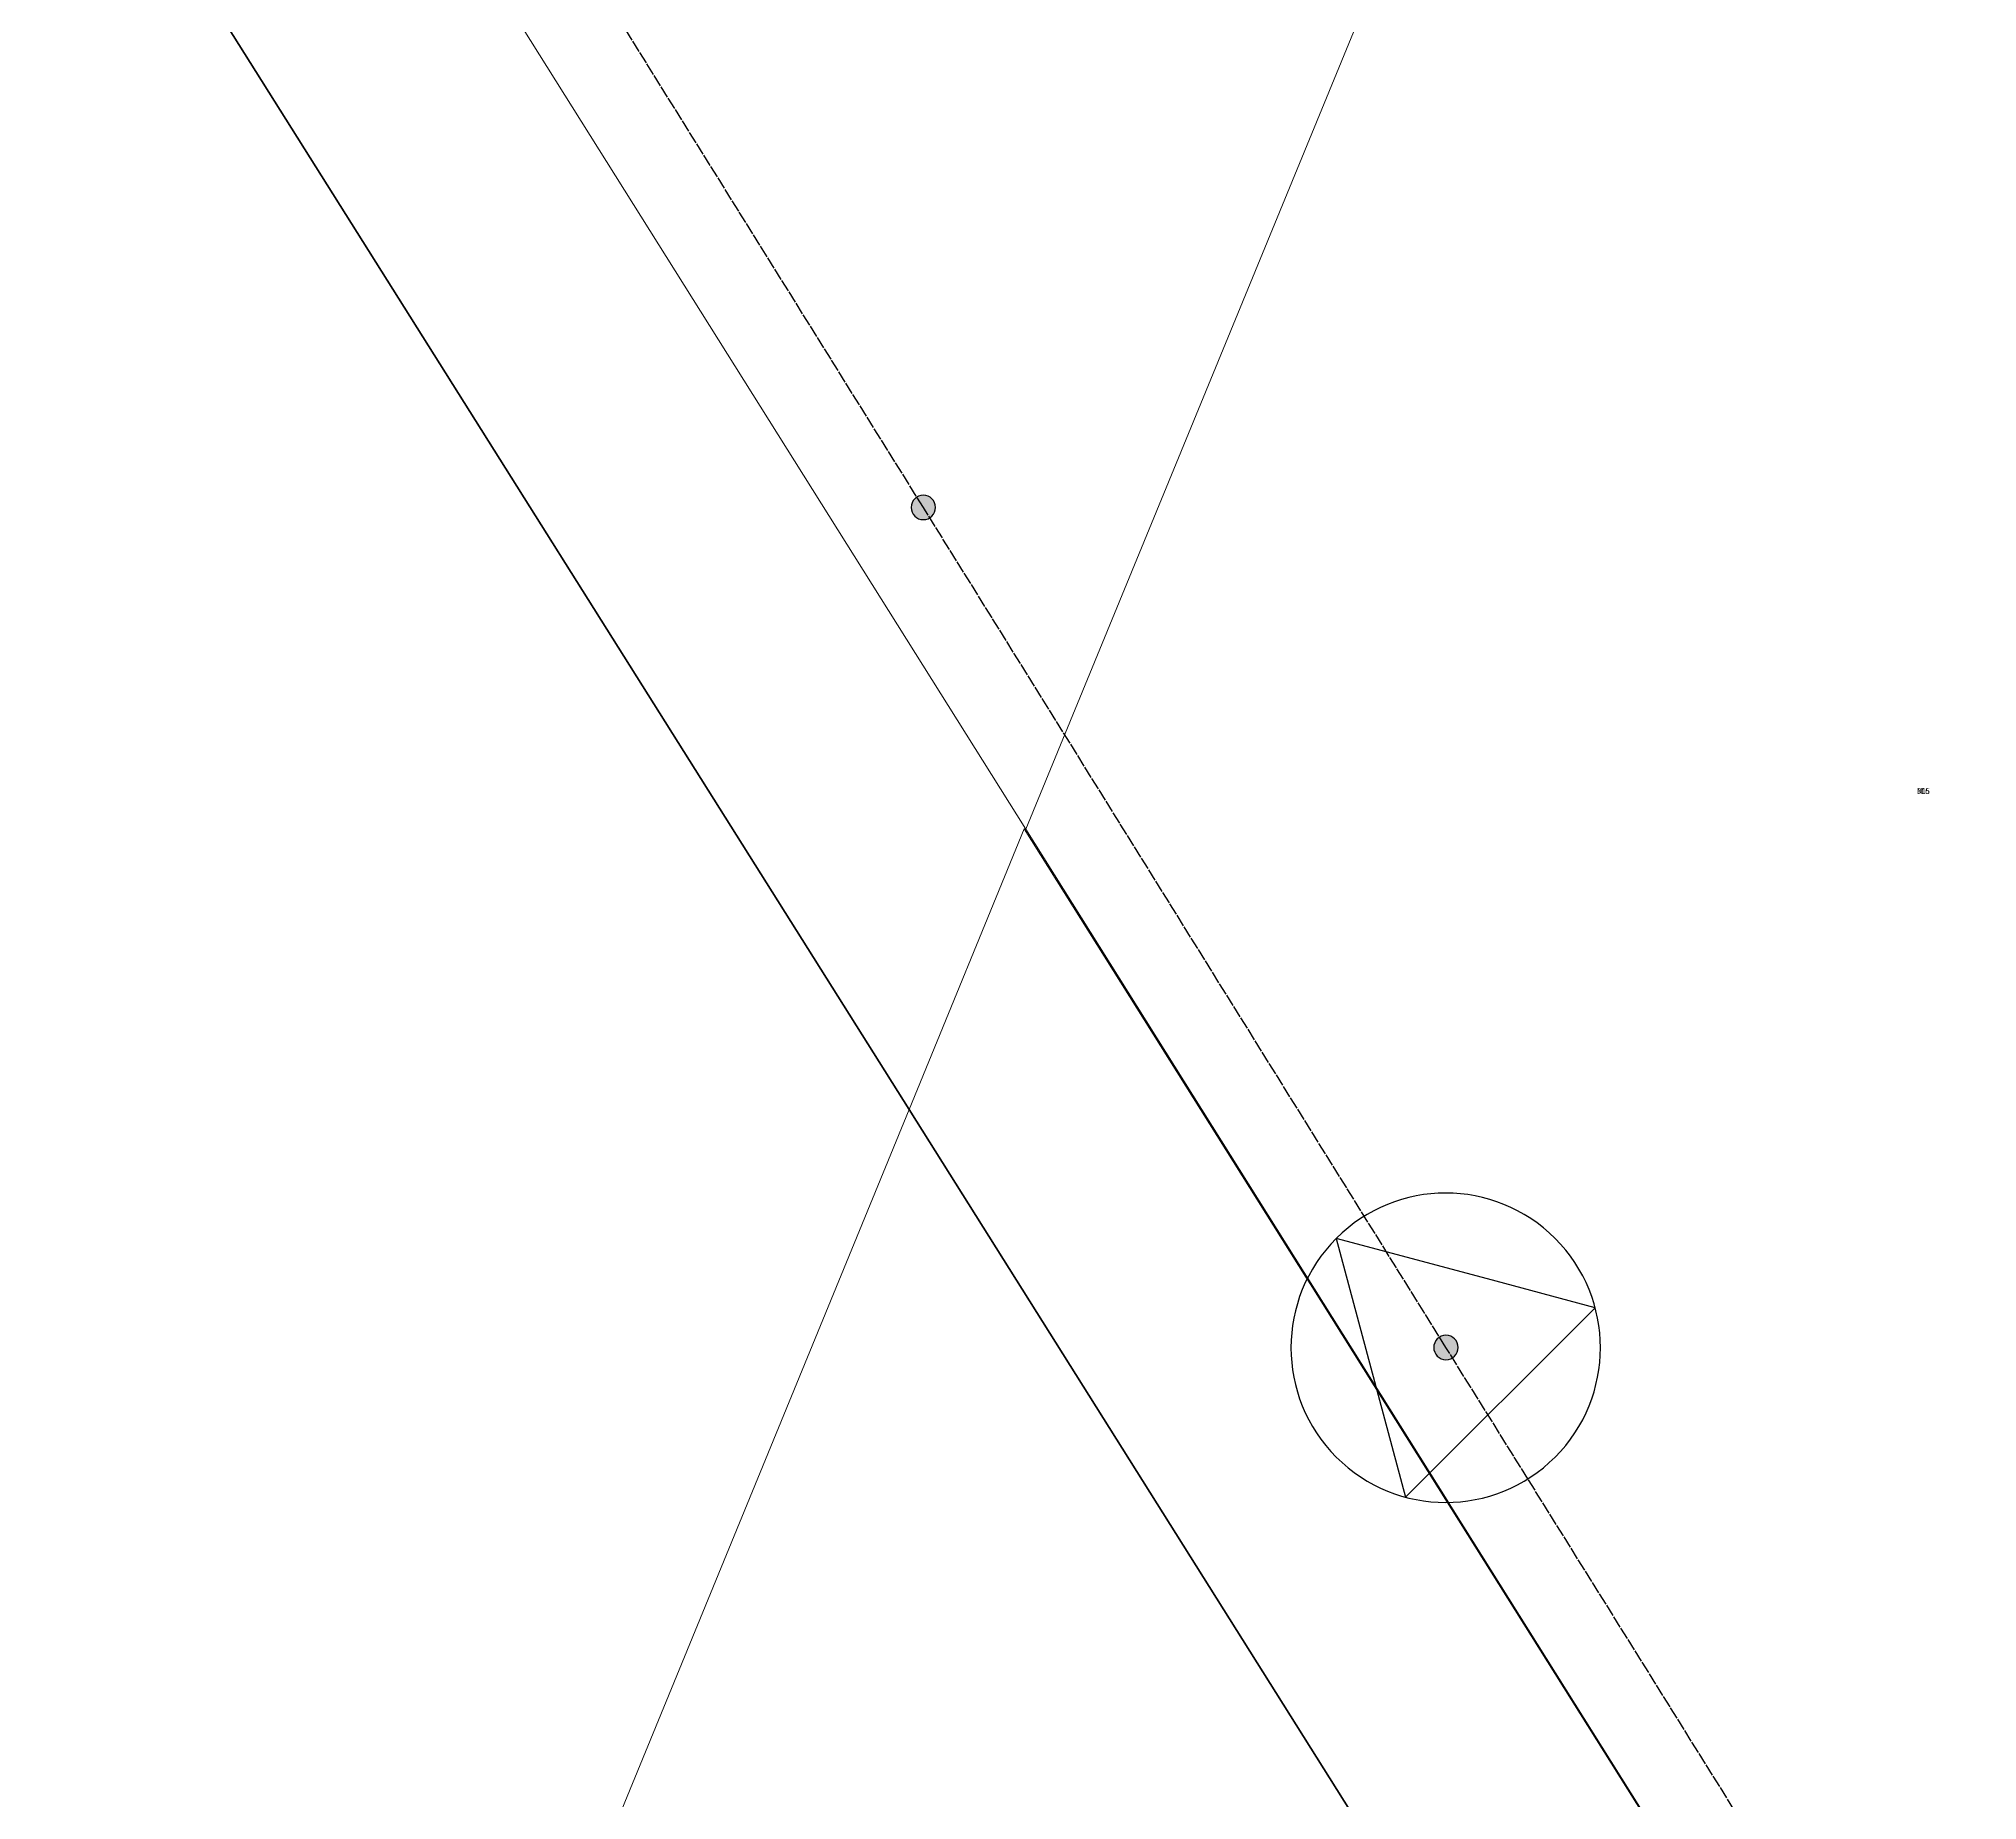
# Model space of a CAD drawing. Extents: x 294483 to 298733, y 6233899 to 6239242.
# Drawn here: x 297134.8 to 297293.6, y 6236921.4 to 6237065.7 of the extents above; entities that cross this region are included whole.
import ezdxf
from ezdxf.enums import TextEntityAlignment as Align

# ---------------------------------------------------------------- set-up
doc = ezdxf.new("R2010")
doc.units = 0
doc.linetypes.add('Cable Exist OH', pattern=[1, 1, 0])
doc.layers.add('Cadastre Land Parcels_SP_EXT', color=9, linetype='Continuous', lineweight=5)
doc.layers.add('Cadastre Roads_SP_EXT', color=94, linetype='Continuous', lineweight=15)
doc.layers.add('Mains_HV_EXT', color=1, linetype='Continuous', lineweight=25, true_color=0xff0000)
for name, color, linetype in [('Notes', 7, 'Continuous'), ('Sub_SP_TR_HV_LV_EXT', 7, 'Continuous'), ('SupportsOH_SP_TR_HV_LV_SL_EXT', 7, 'Continuous')]:
    doc.layers.add(name, color=color, linetype=linetype)
doc.styles.add('POLE_LABEL', font='arial.ttf')
doc.styles.get("Standard").update_dxf_attribs({"font": 'isocp.shx'})

# ---------------------------------------------------------------- blocks, each defined once
blk = doc.blocks.new('SUB_POLE_EXT')
blk.add_wipeout([(0, 4.224), (0.418, 4.203), (0.828, 4.142), (1.208, 4.048), (1.621, 3.901), (1.992, 3.725), (2.348, 3.511), (2.683, 3.262), (2.988, 2.986), (3.281, 2.661), (3.515, 2.342), (3.761, 1.922), (3.902, 1.616), (4.04, 1.232), (4.177, 0.629), (4.224, 0), (4.179, -0.612), (4.065, -1.149), (3.901, -1.619), (3.579, -2.243), (3.223, -2.73), (2.967, -3.007), (2.685, -3.261), (2.362, -3.502), (2.005, -3.718), (1.637, -3.894), (1.253, -4.034), (0.822, -4.143), (0.417, -4.203), (0.001, -4.224), (-0.414, -4.204), (-0.802, -4.147), (-1.206, -4.048), (-1.623, -3.9), (-1.986, -3.728), (-2.35, -3.51), (-2.682, -3.264), (-2.958, -3.015), (-3.233, -2.718), (-3.511, -2.349), (-3.715, -2.01), (-3.907, -1.604), (-4.046, -1.212), (-4.155, -0.759), (-4.222, -0.145), (-4.206, 0.387), (-4.142, 0.829), (-4.03, 1.265), (-3.896, 1.632), (-3.707, 2.025), (-3.499, 2.366), (-3.277, 2.665), (-2.985, 2.989), (-2.676, 3.269), (-2.329, 3.524), (-1.983, 3.729), (-1.631, 3.896), (-1.201, 4.05), (-0.777, 4.152), (-0.395, 4.205)])
blk.add_line((2.159, 0.484), (2.159, 0.484, 0))
blk.add_lwpolyline([(-4.224, 0, 1), (4.224, 0, 1)], format="xyb", close=True)
blk.add_lwpolyline([(2.139, 0.52), (0, 4.224), (-3.658, -2.112), (3.658, -2.112)], close=True)
for tag, height, flags, p in [('ASSET_NUM', 2.5, 8, (2, 2)), ('STREET_CODE', 0.2, 9, (1.5, 0)), ('CONSTRUCTED_VOLTAGE', 0.2, 9, (1.5, -0.2)), ('NO_PHASES', 0.2, 9, (1.5, -0.4)), ('OPERATING_VOLTAGE', 0.2, 9, (1.5, -0.6)), ('OPERATED_BY', 0.2, 9, (1.5, -0.8)), ('MAINTAINED_BY', 0.2, 9, (1.5, -1)), ('SECONDARY_VOLTAGE', 0.2, 9, (1.5, -1.6)), ('ORIENTATION', 0.2, 9, (1.5, -1.2)), ('OWNED_BY', 0.2, 9, (1.5, -1.4)), ('STATE', 0.2, 9, (1.5, -1.8)), ('SUBSTATION_TYPE', 0.2, 9, (1.5, -2)), ('USAGE', 0.2, 9, (1.5, -2.2)), ('LEGEND', 0.2, 9, (1.5, -2.4)), ('LOCATION', 0.2, 9, (1.5, -2.6)), ('STREETNAME', 0.2, 9, (1.5, -2.8)), ('SUBURB', 0.2, 9, (1.5, -3)), ('NOTES', 0.2, 9, (1.5, -3.2)), ('Z', 0.2, 1, (1.5, -3.4))]:
    blk.add_attdef(tag, text='', height=height, dxfattribs=dict(flags=flags)).set_placement(p, align=Align.MIDDLE_LEFT)
blk = doc.blocks.new('POLE_EXT')
blk.add_hatch(color=256).paths.add_polyline_path([(-1, 0, 1), (1, 0, 1)])
blk.add_lwpolyline([(-1, 0, 1), (1, 0, 1)], format="xyb", close=True)
for tag, height, flags, p in [('pNumber', 2.5, 8, (-17.84, 2.07)), ('OWNED_BY', 0.2, 9, (1.35, -0.4)), ('PARENT', 0.2, 9, (1.35, -0.6)), ('SPECIAL_USE', 0.2, 9, (1.35, -0.8)), ('STATE', 0.2, 9, (1.35, -1)), ('USAGE', 0.2, 9, (1.35, -1.2)), ('cLV', 0.2, 9, (1.35, -1.4)), ('hDepth', 0.2, 9, (1.35, -1.6)), ('hDia', 0.2, 9, (1.35, -1.8)), ('cHV', 0.2, 9, (1.35, -2)), ('LBRACKET', 0.2, 9, (1.35, -2.2)), ('LExisting', 0.2, 9, (1.35, -2.4)), ('LANTNUMBER', 0.2, 9, (1.35, -2.6)), ('LOther', 0.2, 9, (1.35, -2.8)), ('LRemove', 0.2, 9, (1.35, -3)), ('LEGEND', 0.2, 9, (1.35, -3.2)), ('cLinedev', 0.2, 9, (1.35, -3.4)), ('LOCATION', 0.2, 9, (1.35, -3.6)), ('pExisting', 0.2, 9, (1.35, -3.8)), ('PFNUMBER', 0.2, 9, (1.35, -4)), ('NEWPFNUMBER', 0.2, 9, (1.35, -4.2)), ('pFooting', 0.2, 9, (1.35, -4.4)), ('pNew', 0.2, 9, (1.35, -4.6)), ('pRelocate', 0.2, 9, (1.35, -5)), ('pRemove', 0.2, 9, (1.35, -5.2)), ('pReplace', 0.2, 9, (1.35, -5.4)), ('pStay', 0.2, 9, (1.35, -5.6)), ('pType', 0.2, 9, (1.35, -5.8)), ('cspan', 0.2, 9, (1.35, -6)), ('STREETNAME', 0.2, 9, (1.35, -6.2)), ('SUBURB', 0.2, 9, (1.35, -6.4)), ('NOTES', 0.2, 9, (1.35, -6.6)), ('MAINTAINED_BY', 0.2, 9, (1.36, -6.81)), ('OPERATED_BY', 0.2, 9, (1.36, -7.01))]:
    blk.add_attdef(tag, text='', height=height, dxfattribs=dict(flags=flags)).set_placement(p, align=Align.MIDDLE_LEFT)
at = {"style": 'POLE_LABEL'}
for tag, height, flags, p in [('ASSET_NUM', 2.5, 8, (2, 2)), ('STRUCTURE_PLANT_NUMBER', 0.2, 9, (1.35, 0.03)), ('STREET_CODE', 0.2, 9, (1.35, -0.2))]:
    blk.add_attdef(tag, text='', height=height, dxfattribs=dict(at, flags=flags)).set_placement(p, align=Align.MIDDLE_LEFT)
at = {"flags": 1}
blk.add_attdef('Z', (1.35, -7.33), '', height=0.2, dxfattribs=at)

msp = doc.modelspace()

# ---------------------------------------------------------------- linework, layer by layer
at = {"layer": 'Cadastre Land Parcels_SP_EXT', "linetype": 'Continuous'}
msp.add_lwpolyline([(297051.09834, 6237262.90568), (297215.64452, 6237000.94214), (297362.0554, 6237357.161)], dxfattribs=at)
at = {"layer": 'Mains_HV_EXT', "linetype": 'Cable Exist OH'}
msp.add_line((297207.23716, 6237027.31016), (297171.54427, 6237084.58656), dxfattribs=at)
at = {"layer": 'Notes', "lineweight": 70}
msp.add_line((297206.06814, 6236977.98996), (297121.17714, 6237112.91583), dxfattribs=at)
at = {"layer": 'Notes', "lineweight": 9}
for p, q in [((297215.50331, 6237000.97535), (297206.06814, 6236977.98996)), ((297206.06814, 6236977.98996), (296984.44632, 6236438.08875))]:
    msp.add_line(p, q, dxfattribs=at)

# ---------------------------------------------------------------- block references
at = {"layer": 'Sub_SP_TR_HV_LV_EXT', "xscale": 3, "yscale": 3, "zscale": 3, "rotation": 44.99999999999999}
msp.add_blockref('SUB_POLE_EXT', (297250.0222, 6236958.47632), dxfattribs=at)
at = {"layer": 'SupportsOH_SP_TR_HV_LV_SL_EXT', "zscale": 2}
msp.add_blockref('POLE_EXT', (297207.23716, 6237027.31018), dxfattribs=at)

# ---------------------------------------------------------------- texts
at = {"layer": 'Mains_HV_EXT'}
for s in ['9L5', 'N16']:
    msp.add_text(s, height=0.5, dxfattribs=at).set_placement((297288.63001, 6237003.84001))

# ---------------------------------------------------------------- next in the draw order: linework, layer by layer
at = {"layer": 'Cadastre Land Parcels_SP_EXT', "linetype": 'Continuous'}
msp.add_lwpolyline([(297416.94511, 6237490.69837), (297362.0554, 6237357.161), (297215.64452, 6237000.94214), (297291.07537, 6236880.78575), (297296.41348, 6236879.39522), (297389.84625, 6237062.85208), (297544.17252, 6236851.83579), (297550.99604, 6236883.86688), (297676.31335, 6237066.3376), (297682.73575, 6237056.16451), (297683.03219, 6237056.5976), (297416.94511, 6237490.69837)], close=True, dxfattribs=at)
at = {"layer": 'Cadastre Roads_SP_EXT', "linetype": 'Continuous'}
msp.add_lwpolyline([(296935.88669, 6237373.5099), (296991.31753, 6237308.97226), (297095.12526, 6237143.96194), (297121.06234, 6237113.03276), (297205.25295, 6236979.26209), (297278.31333, 6236863.16785), (297284.59663, 6236871.84142), (297291.07536, 6236880.78582), (297215.6445, 6237000.94213), (297051.0984, 6237262.90571), (296967.23797, 6237396.40978)], dxfattribs=at)
at = {"layer": 'Mains_HV_EXT', "linetype": 'Cable Exist OH'}
for p, q in [((297250.04676, 6236958.49151), (297207.23716, 6237027.31016)), ((297300.98815, 6236876.79228), (297250.04676, 6236958.49151))]:
    msp.add_line(p, q, dxfattribs=at)
at = {"layer": 'Notes', "lineweight": 9}
msp.add_line((297291.08052, 6236880.66994), (297215.50331, 6237000.97535), dxfattribs=at)
at = {"layer": 'Notes', "lineweight": 70}
msp.add_line((297278.44558, 6236862.95314), (297206.06814, 6236977.98996), dxfattribs=at)

# ---------------------------------------------------------------- next in the draw order: block references
at = {"layer": 'SupportsOH_SP_TR_HV_LV_SL_EXT', "zscale": 2}
msp.add_blockref('POLE_EXT', (297250.0441, 6236958.498), dxfattribs=at)

doc.saveas('drawing.dxf')
